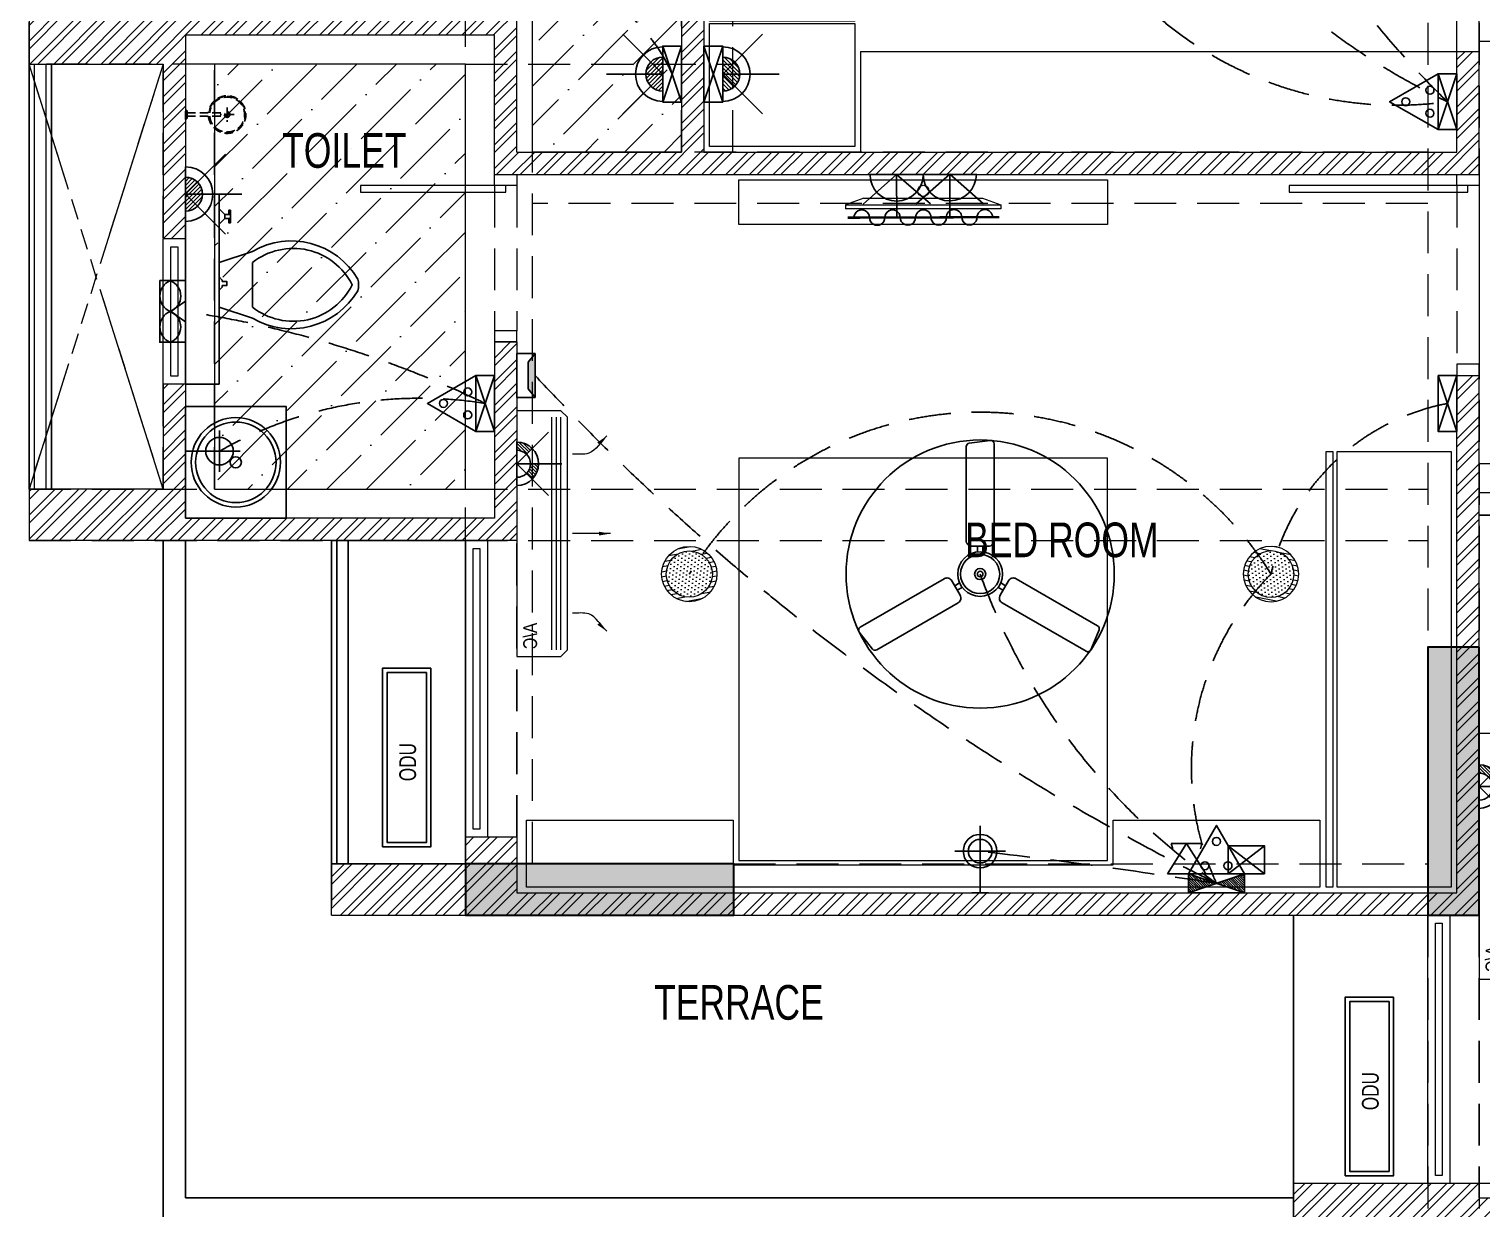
# Model space of a CAD drawing. Header units: inches. Extents: x 822859 to 1009930, y 496782 to 576896.
# Drawn here: x 825709 to 832210, y 533772 to 539051 of the extents above; entities that cross this region are included whole.
import ezdxf
from ezdxf.enums import TextEntityAlignment as Align

# ---------------------------------------------------------------- set-up
doc = ezdxf.new("R2010")
doc.units = ezdxf.units.IN
doc.header["$LTSCALE"] = 750
doc.header["$MEASUREMENT"] = 0
for name, pattern in [('DASHED', [0.75, 0.5, -0.25]), ('HIDDEN', [0.375, 0.25, -0.125]), ('HIDDEN2', [0.1875, 0.125, -0.0625])]:
    doc.linetypes.add(name, pattern=pattern)
for name, color, linetype, lineweight in [('1 x 15 W green led dl', 84, 'Continuous', 5), ('COLUMN', 5, 'Continuous', 13), ('DOOR-MSA', 8, 'Continuous', 13), ('DOTTED LINE-MSA', 8, 'HIDDEN2', 13), ('ELE-01-MSA', 8, 'Continuous', 18), ('ELE-04-MSA', 139, 'Continuous', 15), ('FURNITURE-MSA', 251, 'Continuous', 5), ('HVAC-HW UNIT', 1, 'Continuous', 13), ('S_B4_230x125', 3, 'HIDDEN', 20), ('S_B4_230x425', 15, 'HIDDEN', 20), ('S_B4_230x575', 10, 'HIDDEN', 20), ('S_B4_300x575', 30, 'HIDDEN', 20), ('S_B4_CUT OUT LINE', 9, 'Continuous', 20), ('S_B4_SUNK', 250, 'Continuous', 20), ('S_C_ABOVE HP TO TOP', 5, 'Continuous', 30), ('TEXT DETAIL-MSA', 8, 'Continuous', 13), ('TEXT ROOM NAME-MSA', 8, 'Continuous', 13), ('WALL HATCH-MSA', 251, 'Continuous', 9), ('WALL-MSA', 11, 'Continuous', 18), ('WINDOW-MSA', 8, 'Continuous', 13)]:
    doc.layers.add(name, color=color, linetype=linetype, lineweight=lineweight)
for name, color, linetype in [('AC 2 MODULE SWITCH', 6, 'DASHED'), ('CS SHEET', 7, 'Continuous'), ('E-18 wall light point', 3, 'Continuous'), ('E-18a wall light point', 6, 'Continuous'), ('E-20 night light point', 152, 'Continuous'), ('E-45 exhaust fan point', 5, 'Continuous'), ('E-47 switch board', 1, 'Continuous'), ('E-49 5A plug point', 150, 'Continuous'), ('E-49a SB with 5A plug point', 5, 'Continuous'), ('E-50 15A plug point', 1, 'Continuous'), ('E-51 15 A AC PLUG POINT', 6, 'Continuous'), ('E-55 telephone point', 6, 'Continuous'), ('E-56 television point', 4, 'Continuous'), ('ELE-02-MSA', 8, 'Continuous'), ("Emg-42 4' fan point", 30, 'Continuous'), ('P.FIXTURE', 8, 'Continuous'), ('PE-E-Electrical Control', 150, 'HIDDEN'), ('PROJ.', 7, 'Continuous'), ('R.C.C HATCH-MSA', 250, 'Continuous'), ('Switch Board', 72, 'Continuous')]:
    doc.layers.add(name, color=color, linetype=linetype)
doc.styles.add('125pt1.6', font='simplex.shx', dxfattribs={"width": 0.6, "height": 200})
doc.styles.add('Arial Narrow', font='swisscl.ttf', dxfattribs={"height": 150})
doc.styles.add('MtXpl_Swis721_LtCn_B', font='swisscl.ttf')
doc.styles.add('NARROW', font='ARIALN.TTF', dxfattribs={"height": 2.25})
doc.dimstyles.new('DIM_50', dxfattribs={"dimtxt": 200, "dimasz": 100, "dimexe": 25, "dimexo": 5, "dimgap": 25, "dimtad": 1, "dimdec": 0, "dimzin": 0, "dimdsep": 46, "dimtxsty": '125pt1.6', "dimblk": 'ARCHTICK', "dimcen": 0.09, "dimclrd": 8, "dimclre": 8, "dimclrt": 7, "dimaunit": 1, "dimadec": 4, "dimazin": 0, "dimtfac": 1, "dimtdec": 0, "dimtmove": 2, "dimatfit": 1, "dimfxl": 150, "dimfxlon": 1, "dimtolj": 1, "dimtzin": 0, "dimarcsym": 1})
pattern_1 = [(45, (-830625.795, -554021.86), (-53.0330086, 53.0330086), []), (45, (-830590.44, -554021.86), (-53.0330086, 53.0330086), [])]
pattern_2 = [(45, (-142690.51, 158401.09), (66.29126, 243.067956), [312.5, -62.5, 0, -62.5])]

# ---------------------------------------------------------------- blocks, each defined once
blk = doc.blocks.new('BLOCK-G & H TYPICAL COLOUMN')
at = {"layer": 'R.C.C HATCH-MSA'}
h = blk.add_hatch(color=256, dxfattribs=at)
h.dxf.hatch_style = 1
h.paths.add_polyline_path([(172697.62, -104207.75), (172688.57, -104207.75), (172688.57, -104255), (172697.62, -104255)])
h.paths.add_polyline_path([(172327.12, -104207.75), (172336.18, -104207.75), (172336.18, -104255), (172327.12, -104255)])
h.paths.add_polyline_path([(172819.88, -104207.75), (172819.88, -104216.81), (172867.12, -104216.81), (172867.12, -104207.75)])
h.paths.add_polyline_path([(172204.87, -104207.75), (172204.87, -104216.81), (172157.62, -104216.81), (172157.62, -104207.75)])
h.paths.add_polyline_path([(172561.18, -104240.06), (172552.12, -104240.06), (172552.12, -104287.31), (172561.18, -104287.31)])
h.paths.add_polyline_path([(172463.57, -104240.06), (172472.62, -104240.06), (172472.62, -104287.31), (172463.57, -104287.31)])
h.paths.add_polyline_path([(172177.87, -104422.2), (172177.87, -104431.25), (172130.62, -104431.25), (172130.62, -104422.2)])
h.paths.add_polyline_path([(172894.12, -104422.2), (172894.12, -104431.25), (172846.88, -104431.25), (172846.88, -104422.2)])
h.paths.add_polyline_path([(172336.12, -104486.75), (172336.12, -104495.81), (172288.87, -104495.81), (172288.87, -104486.75)])
h.paths.add_polyline_path([(172202.62, -104543.75), (172202.62, -104552.81), (172155.37, -104552.81), (172155.37, -104543.75)])
h.paths.add_polyline_path([(172822.13, -104543.75), (172822.13, -104552.81), (172869.37, -104552.81), (172869.37, -104543.75)])
h.paths.add_polyline_path([(172516.9, -104495.81), (172507.85, -104495.81), (172507.85, -104448.56), (172516.9, -104448.56)])
h.paths.add_polyline_path([(172697.62, -104104.25), (172688.57, -104104.25), (172688.57, -104057.01), (172697.62, -104057.01)])
h.paths.add_polyline_path([(172327.12, -104104.25), (172336.18, -104104.25), (172336.18, -104057.01), (172327.12, -104057.01)])
h.paths.add_polyline_path([(172819.88, -104104.25), (172819.88, -104095.2), (172867.12, -104095.2), (172867.12, -104104.25)])
h.paths.add_polyline_path([(172204.87, -104104.25), (172204.87, -104095.2), (172157.62, -104095.2), (172157.62, -104104.25)])
h.paths.add_polyline_path([(172561.18, -104071.94), (172552.12, -104071.94), (172552.12, -104024.7), (172561.18, -104024.7)])
h.paths.add_polyline_path([(172463.57, -104071.94), (172472.62, -104071.94), (172472.62, -104024.7), (172463.57, -104024.7)])
h.paths.add_polyline_path([(172177.87, -103889.81), (172177.87, -103880.75), (172130.62, -103880.75), (172130.62, -103889.81)])
h.paths.add_polyline_path([(172894.12, -103889.81), (172894.12, -103880.75), (172846.88, -103880.75), (172846.88, -103889.81)])
h.paths.add_polyline_path([(172336.12, -103825.25), (172336.12, -103816.2), (172288.87, -103816.2), (172288.87, -103825.25)])
h.paths.add_polyline_path([(172202.62, -103768.25), (172202.62, -103759.2), (172155.37, -103759.2), (172155.37, -103768.25)])
h.paths.add_polyline_path([(172822.13, -103768.25), (172822.13, -103759.2), (172869.37, -103759.2), (172869.37, -103768.25)])
h.paths.add_polyline_path([(172516.9, -103816.2), (172507.85, -103816.2), (172507.85, -103863.44), (172516.9, -103863.44)])
h.paths.add_polyline_path([(172548.37, -103699.31), (172548.37, -103690.25), (172595.62, -103690.25), (172595.62, -103699.31)])
h.paths.add_polyline_path([(172476.37, -103699.31), (172476.37, -103690.25), (172429.13, -103690.25), (172429.13, -103699.31)])
h.paths.add_polyline_path([(172726.82, -103612.31), (172726.82, -103603.25), (172774.06, -103603.25), (172774.06, -103612.31)])
h.paths.add_polyline_path([(172297.93, -103612.31), (172297.93, -103603.25), (172250.69, -103603.25), (172250.69, -103612.31)])
h.paths.add_polyline_path([(172920.37, -103523.81), (172920.37, -103514.75), (172857.56, -103514.75), (172857.56, -103523.81)])
h.paths.add_polyline_path([(172104.37, -103523.81), (172104.37, -103514.75), (172167.19, -103514.75), (172167.19, -103523.81)])
h.paths.add_polyline_path([(172476.37, -103492.94), (172467.32, -103492.94), (172467.32, -103445.7), (172476.37, -103445.7)])
h.paths.add_polyline_path([(172548.37, -103492.94), (172557.43, -103492.94), (172557.43, -103445.7), (172548.37, -103445.7)])
h.paths.add_polyline_path([(172663.43, -103454.75), (172759.5, -103454.75), (172759.5, -103349.7), (172663.43, -103349.7), (172663.43, -103358.75), (172750.44, -103358.75), (172750.44, -103445.7), (172663.43, -103445.7)])
h.paths.add_polyline_path([(172361.32, -103454.75), (172265.25, -103454.75), (172265.25, -103349.7), (172361.32, -103349.7), (172361.32, -103358.75), (172274.31, -103358.75), (172274.31, -103445.7), (172361.32, -103445.7)])
h.paths.add_polyline_path([(172428.37, -103358.75), (172419.32, -103358.75), (172419.32, -103311.51), (172428.37, -103311.51)])
h.paths.add_polyline_path([(172428.37, -103132.74), (172419.32, -103132.74), (172419.32, -103179.99), (172428.37, -103179.99)])
h.paths.add_polyline_path([(172151.62, -103286.75), (172151.62, -103277.7), (172104.37, -103277.7), (172104.37, -103286.75)])
h.paths.add_polyline_path([(172245.43, -103162.74), (172245.43, -103153.68), (172198.19, -103153.68), (172198.19, -103162.74)])
h.paths.add_polyline_path([(172428.37, -103021.25), (172419.32, -103021.25), (172419.32, -103068.5), (172428.37, -103068.5)])
h.paths.add_polyline_path([(172245.43, -102997.25), (172236.37, -102997.25), (172236.37, -103044.5), (172245.43, -103044.5)])
h.paths.add_polyline_path([(172104.37, -102997.25), (172104.37, -103006.31), (172151.62, -103006.31), (172151.62, -102997.25)])
h.paths.add_polyline_path([(172596.37, -103358.75), (172605.43, -103358.75), (172605.43, -103311.51), (172596.37, -103311.51)])
h.paths.add_polyline_path([(172596.37, -103132.74), (172605.43, -103132.74), (172605.43, -103179.99), (172596.37, -103179.99)])
h.paths.add_polyline_path([(172873.13, -103286.75), (172873.13, -103277.7), (172920.37, -103277.7), (172920.37, -103286.75)])
h.paths.add_polyline_path([(172779.32, -103162.74), (172779.32, -103153.68), (172826.56, -103153.68), (172826.56, -103162.74)])
h.paths.add_polyline_path([(172596.37, -103021.25), (172605.43, -103021.25), (172605.43, -103068.5), (172596.37, -103068.5)])
h.paths.add_polyline_path([(172779.32, -102997.25), (172788.37, -102997.25), (172788.37, -103044.5), (172779.32, -103044.5)])
h.paths.add_polyline_path([(172920.37, -102997.25), (172920.37, -103006.31), (172873.13, -103006.31), (172873.13, -102997.25)])
h.paths.add_polyline_path([(172548.37, -104612.7), (172548.37, -104621.75), (172595.62, -104621.75), (172595.62, -104612.7)])
h.paths.add_polyline_path([(172476.37, -104612.7), (172476.37, -104621.75), (172429.13, -104621.75), (172429.13, -104612.7)])
h.paths.add_polyline_path([(172297.93, -104699.7), (172297.93, -104708.75), (172250.69, -104708.75), (172250.69, -104699.7)])
h.paths.add_polyline_path([(172104.37, -104788.2), (172104.37, -104797.25), (172167.19, -104797.25), (172167.19, -104788.2)])
h.paths.add_polyline_path([(172726.82, -104699.7), (172726.82, -104708.75), (172774.06, -104708.75), (172774.06, -104699.7)])
h.paths.add_polyline_path([(172920.37, -104788.2), (172920.37, -104797.25), (172857.56, -104797.25), (172857.56, -104788.2)])
h.paths.add_polyline_path([(172476.37, -104819.06), (172467.32, -104819.06), (172467.32, -104866.31), (172476.37, -104866.31)])
h.paths.add_polyline_path([(172548.37, -104819.06), (172557.43, -104819.06), (172557.43, -104866.31), (172548.37, -104866.31)])
h.paths.add_polyline_path([(172663.43, -104857.25), (172759.5, -104857.25), (172759.5, -104962.31), (172663.43, -104962.31), (172663.43, -104953.25), (172750.44, -104953.25), (172750.44, -104866.31), (172663.43, -104866.31)])
h.paths.add_polyline_path([(172361.32, -104857.25), (172265.25, -104857.25), (172265.25, -104962.31), (172361.32, -104962.31), (172361.32, -104953.25), (172274.31, -104953.25), (172274.31, -104866.31), (172361.32, -104866.31)])
h.paths.add_polyline_path([(172428.37, -104953.25), (172419.32, -104953.25), (172419.32, -105000.5), (172428.37, -105000.5)])
h.paths.add_polyline_path([(172428.37, -105178.31), (172419.32, -105178.31), (172419.32, -105131.06), (172428.37, -105131.06)])
h.paths.add_polyline_path([(172151.62, -105025.25), (172151.62, -105034.31), (172104.37, -105034.31), (172104.37, -105025.25)])
h.paths.add_polyline_path([(172245.43, -105072.5), (172236.37, -105072.5), (172236.37, -105025.25), (172245.43, -105025.25)])
h.paths.add_polyline_path([(172428.37, -105290.75), (172419.32, -105290.75), (172419.32, -105243.51), (172428.37, -105243.51)])
h.paths.add_polyline_path([(172245.43, -105314.75), (172236.37, -105314.75), (172236.37, -105267.51), (172245.43, -105267.51)])
h.paths.add_polyline_path([(172104.37, -105277.35), (172113.43, -105277.35), (172113.43, -105314.75), (172104.37, -105314.75)])
h.paths.add_polyline_path([(172596.37, -104953.25), (172605.43, -104953.25), (172605.43, -105000.5), (172596.37, -105000.5)])
h.paths.add_polyline_path([(172596.37, -105178.31), (172605.43, -105178.31), (172605.43, -105131.06), (172596.37, -105131.06)])
h.paths.add_polyline_path([(172873.13, -105025.25), (172873.13, -105034.31), (172920.37, -105034.31), (172920.37, -105025.25)])
h.paths.add_polyline_path([(172788.37, -105025.25), (172779.32, -105025.25), (172779.32, -105072.5), (172788.37, -105072.5)])
h.paths.add_polyline_path([(172596.37, -105290.75), (172605.43, -105290.75), (172605.43, -105243.51), (172596.37, -105243.51)])
h.paths.add_polyline_path([(172779.32, -105314.75), (172788.37, -105314.75), (172788.37, -105267.51), (172779.32, -105267.51)])
h.paths.add_polyline_path([(172911.32, -105314.75), (172920.37, -105314.75), (172920.37, -105277.35), (172911.32, -105277.35)])
h.paths.add_polyline_path([(172688.63, -104486.75), (172688.63, -104495.81), (172735.87, -104495.81), (172735.87, -104486.75)])
h.paths.add_polyline_path([(172688.63, -103825.25), (172688.63, -103816.2), (172735.87, -103816.2), (172735.87, -103825.25)])
at = {"layer": 'COLUMN'}
for points in [[(172327.12, -104104.25), (172336.18, -104104.25), (172336.18, -104057.01), (172327.12, -104057.01)], [(172204.87, -104104.25), (172204.87, -104095.2), (172157.62, -104095.2), (172157.62, -104104.25)]]:
    blk.add_lwpolyline(points, close=True, dxfattribs=at)
blk = doc.blocks.new('A$Ca69f7aba')
at = {"layer": 'WINDOW-MSA', "ltscale": 5000}
for points in [[(-750, 0), (-700, 0), (-700, -100), (-750, -100)], [(0, 0), (-50, 0), (-50, -100), (0, -100)], [(-50, -50), (-50, -700), (-80, -700), (-80, -50)]]:
    blk.add_lwpolyline(points, close=True, dxfattribs=at)
at = {"layer": 'WINDOW-MSA', "linetype": 'HIDDEN'}
blk.add_lwpolyline([(-50, 0), (-700, 0)], dxfattribs=at)
at = {"layer": 'WINDOW-MSA', "linetype": 'HIDDEN', "elevation": 0}
blk.add_lwpolyline([(-50, -100), (-700, -100)], dxfattribs=at)
blk = doc.blocks.new('A$C16cd5f5f')
at = {"layer": 'WINDOW-MSA', "ltscale": 5000}
for points in [[(50, 50), (50, 850), (80, 850), (80, 50)], [(0, 0), (50, 0), (50, 100), (0, 100)], [(900, 0), (850, 0), (850, 100), (900, 100)]]:
    blk.add_lwpolyline(points, close=True, dxfattribs=at)
at = {"layer": 'WINDOW-MSA', "linetype": 'HIDDEN', "elevation": 0}
blk.add_lwpolyline([(50, 100), (850, 100)], dxfattribs=at)
at = {"layer": 'WINDOW-MSA', "linetype": 'HIDDEN'}
blk.add_lwpolyline([(50, 0), (850, 0)], dxfattribs=at)
blk = doc.blocks.new('A$Cbea8c011')
at = {"layer": 'ELE-02-MSA', "elevation": 0}
for points in [[(400, -108.3), (-400, -108.3), (-400, 108.3), (400, 108.3)], [(380, -88.3), (-380, -88.3), (-380, 88.3), (380, 88.3)]]:
    blk.add_lwpolyline(points, close=True, dxfattribs=at)
at = {"layer": 'TEXT DETAIL-MSA', "style": 'Arial Narrow'}
blk.add_text('ODU', height=75, dxfattribs=at).set_placement((-106.4, -41.5, 0))
blk = doc.blocks.new('t4tgg34')
for points in [[(375405.3, -62759.1), (375390.8, -62744.6), (375390.8, -62738.4), (375370.8, -62738.4), (375370.8, -62719.7), (375390.8, -62719.7), (375390.8, -62713.4), (375405.3, -62699), (375405.3, -62635.1), (375255.5, -62585.2, 0.412342), (374784.6, -62708.9, 0.132891), (374784.6, -62761, 0.412336), (375255.5, -62884.7), (375405.3, -62834.8)], [(375255.5, -62834.8, -0.475238), (374809.5, -62734.9, -0.475243), (375255.5, -62635.1)]]:
    blk.add_lwpolyline(points, format="xyb", close=True)
blk.add_lwpolyline([(375255.5, -62834.8), (375255.5, -62635.1, 0.475243), (374809.5, -62734.9, 0.475238), (375255.5, -62834.8, 0.489246)], format="xyb")
blk.add_lwpolyline([(375405.3, -62635.1), (375405.3, -62699), (375390.8, -62713.4), (375390.8, -62719.7), (375370.8, -62719.7), (375370.8, -62738.4), (375390.8, -62738.4), (375390.8, -62744.6), (375405.3, -62759.1), (375405.3, -62699), (375405.3, -62834.8)])
blk = doc.blocks.new('9')
at = {"linetype": 'Continuous'}
for p, q in [((709869.5, -390414.7), (709869.5, -390433.8)), ((709875.9, -390433.8), (709869.5, -390433.8)), ((709875.9, -390414.7), (709875.9, -390433.8))]:
    blk.add_line(p, q, dxfattribs=at)
for points in [[(709875.9, -390395.7), (709875.9, -390376.6), (709869.5, -390376.6), (709869.5, -390395.7)], [(709894.9, -390395.7), (709920.3, -390370.3), (709920.3, -390440.1), (709894.9, -390414.7)]]:
    blk.add_lwpolyline(points, dxfattribs=at)
blk.add_lwpolyline([(709894.9, -390414.7), (709869.5, -390414.7), (709869.5, -390395.7), (709894.9, -390395.7)], close=True, dxfattribs=at)
blk = doc.blocks.new('SHOWE')
at = {"linetype": 'HIDDEN', "ltscale": 0.2}
for p, q in [((3964261.3, -1171717.9), (3964261.3, -1171674.7)), ((3964261.3, -1171674.7), (3964263.3, -1171674.7)), ((3964261.3, -1171717.9), (3964263.3, -1171717.9)), ((3964264.2, -1171676.3), (3964264.2, -1171716.3)), ((3964268.7, -1171680.5), (3964268.7, -1171696.3)), ((3964268.7, -1171688.6), (3964437.5, -1171688.6)), ((3964268.7, -1171712), (3964268.7, -1171696.3)), ((3964268.7, -1171704), (3964437.5, -1171704)), ((3964479.2, -1171696.3), (3964415.6, -1171696.3)), ((3964447.4, -1171664.5), (3964447.4, -1171728.1))]:
    blk.add_line(p, q, dxfattribs=at)
for radius in [12.5, 10.6]:
    blk.add_circle((3964447.4, -1171696.3), radius, dxfattribs=at)
for centre, radius, start, end in [((3964447.4, -1171696.3), 84.1, 185.23834, 174.76166), ((3964447.4, -1171696.3), 81.4, 185.41049, 174.58951), ((3964447.4, -1171696.3), 78, 185.6496, 174.3504), ((3964262.4, -1171676.3), 1.76, 358.02823, 62.08212), ((3964262.4, -1171716.3), 1.76, 297.91788, 1.97177), ((3964259.8, -1171685.3), 10.1, 28.34358, 64.21035), ((3964259.8, -1171707.2), 10.1, 295.78965, 331.65642)]:
    blk.add_arc(centre, radius, start, end, dxfattribs=at)
blk = doc.blocks.new('G$CA9DB4A96')
at = {"layer": 'FURNITURE-MSA'}
for points in [[(550, 0), (550, 650), (0, 650), (0, 0)], [(560, 0), (590, 0), (590, 650), (560, 650)], [(590, 500), (610, 500), (610, 600), (590, 600)]]:
    blk.add_lwpolyline(points, close=True, dxfattribs=at)
blk = doc.blocks.new('G$C7997B730')
at = {"layer": 'FURNITURE-MSA'}
for p, q in [((36, 1325, 0), (0, 1325, 0)), ((0, 1325, 0), (0, 0, 0)), ((36, 1325, 0), (0, 1325, 0)), ((93, 1169, 0), (36, 1325, 0)), ((36, 0, 0), (36, 1325, 0)), ((93, 1169, 0), (36, 1325, 0)), ((93, 156, 0), (93, 1169, 0)), ((93, 156, 0), (36, 0, 0)), ((36, 0, 0), (0, 0, 0))]:
    blk.add_line(p, q, dxfattribs=at)
blk = doc.blocks.new('A$Caebde61c')
at = {"layer": 'FURNITURE-MSA'}
for q in [(5787.8, -24252.8), (3119.3, -24702.8)]:
    blk.add_line((3119.3, -24252.8), q, dxfattribs=at)
for points in [[(2575.4, -25027.8), (2575.4, -24827.8), (4225.4, -24827.8), (4225.4, -25027.8)], [(5232.8, -26042.8), (5232.8, -27992.8), (5202.8, -27992.8), (5202.8, -26042.8)], [(5762.8, -26042.8), (5762.8, -27992.8), (5252.8, -27992.8), (5252.8, -26042.8)], [(4225.4, -27872.8), (4225.4, -26072.8), (2575.4, -26072.8), (2575.4, -27872.8)], [(2550.4, -27892.8), (4250.4, -27892.8), (4250.4, -27692.8), (5174.6, -27692.8), (5174.6, -27992.8), (1626.2, -27992.8), (1626.2, -27692.8), (2550.4, -27692.8)]]:
    blk.add_lwpolyline(points, close=True, dxfattribs=at)
blk.add_circle((3400.4, -24876.9, 0), 25, dxfattribs=at)
at = {"layer": 'FURNITURE-MSA', "xscale": -1, "rotation": 270}
blk.add_blockref('G$CA9DB4A96', (2444.3, -24677.8), dxfattribs=at)
at = {"layer": 'FURNITURE-MSA', "xscale": -0.5248800000000011, "yscale": 0.5248800000000011, "zscale": 0.524880000000001, "rotation": 270}
blk.add_blockref('G$C7997B730', (3052.7, -24957.5, 0), dxfattribs=at)
blk = doc.blocks.new('DRHASHGSDG')
at = {"layer": 'WALL HATCH-MSA'}
h = blk.add_hatch(dxfattribs=at)
h.set_pattern_fill('ANSI32', color=256, scale=200)
h.set_pattern_definition(pattern_1)
h.paths.add_polyline_path([(-4916.3, -14897.1), (-4916.3, -15127.1), (-4316.3, -15127.1), (-4316.3, -15909.3), (-4216.3, -15909.3), (-4216.3, -14997.1), (-2833.8, -14997.1), (-2833.8, -15620.7), (1571.5, -15620.7), (1571.5, -15070.7), (1471.5, -15070.7), (1471.5, -15520.7), (-1897, -15520.7), (-1897, -14897.1), (-1997, -14897.1), (-1997, -15520.7), (-2733.8, -15520.7), (-2733.8, -14897.1)])
h = blk.add_hatch(dxfattribs=at)
h.set_pattern_fill('ANSI32', color=256, scale=200)
h.set_pattern_definition(pattern_1)
h.paths.add_polyline_path([(741.5, -20365.2), (741.5, -20135.2), (1571.5, -20135.2), (1571.5, -20200.2), (4937.2, -20200.2), (4937.2, -17145), (2471.5, -17145), (2471.5, -17045), (4596.9, -17045), (4596.9, -15644.1), (4696.9, -15644.1), (4696.9, -17045), (5037.2, -17045), (5037.2, -23455.3), (4696.9, -23455.3), (4696.9, -24856.2), (4596.9, -24856.2), (4596.9, -23455.3), (2471.5, -23455.3), (2471.5, -23355.3), (4937.2, -23355.3), (4937.2, -20300.2), (1571.5, -20300.2), (1571.5, -20365.2)])
h = blk.add_hatch(dxfattribs=at)
h.set_pattern_fill('ANSI32', color=256, scale=200)
h.set_pattern_definition(pattern_1)
h.paths.add_polyline_path([(-4916.3, -17029.3), (-4916.3, -17259.3), (-2733.8, -17259.3), (-2733.8, -16370.7), (-2833.8, -16370.7), (-2833.8, -17159.3), (-4216.3, -17159.3), (-4216.3, -16559.3), (-4316.3, -16559.3), (-4316.3, -17029.3), (-4916.3, -17029.3)])
h = blk.add_hatch(dxfattribs=at)
h.set_pattern_fill('ANSI32', color=256, scale=200)
h.set_pattern_definition(pattern_1)
h.paths.add_polyline_path([(-3563.8, -18935.7), (-3563.8, -18705.7), (-2963.8, -18705.7), (-2963.8, -18585.7), (-2733.8, -18585.7), (-2733.8, -18835.7), (1471.5, -18835.7), (1471.5, -16520.7), (1571.5, -16520.7), (1571.5, -18935.7)])
at = {"layer": 'DOOR-MSA', "linetype": 'HIDDEN'}
for p, q in [((1471.5, -15070.7), (1471.5, -14108.8)), ((1571.5, -15070.7), (1571.5, -14108.8))]:
    blk.add_line(p, q, dxfattribs=at)
at = {"layer": 'DOTTED LINE-MSA'}
blk.add_line((741.5, -18935.7), (741.5, -20135.2), dxfattribs=at)
for points in [[(-4316.3, -17029.3), (-4916.3, -15127.1)], [(-4316.3, -15127.1), (-4916.3, -17029.3)]]:
    blk.add_lwpolyline(points, dxfattribs=at)
at = {"layer": 'ELE-01-MSA'}
for p, q in [((-4891.3, -17029.3), (-4891.3, -15127.1)), ((-4841.3, -15127.1), (-4841.3, -17029.3))]:
    blk.add_line(p, q, dxfattribs=at)
at = {"layer": 'ELE-02-MSA'}
for p, q in [((-4916.3, -17029.3), (-4916.3, -15127.1)), ((-4816.3, -15127.1), (-4816.3, -17029.3)), ((-4316.3, -23241), (-4316.3, -17259.3)), ((-4216.3, -20200.2), (-4216.3, -17259.3)), ((-3538.8, -17259.3), (-3538.8, -18705.7)), ((-3488.8, -17259.3), (-3488.8, -18705.7)), ((741.5, -20200.2), (-4216.3, -20200.2))]:
    blk.add_line(p, q, dxfattribs=at)
at = {"layer": 'ELE-02-MSA', "linetype": 'HIDDEN'}
for p, q in [((-2733.8, -18585.7), (-2733.8, -17259.3)), ((1571.5, -18935.7), (1571.5, -20135.2))]:
    blk.add_line(p, q, dxfattribs=at)
at = {"layer": 'ELE-04-MSA'}
blk.add_line((-3563.8, -17259.3), (-3563.8, -18705.7), dxfattribs=at)
at = {"layer": 'P.FIXTURE'}
for points in [[(-4066.3, -16559.3), (-4066.3, -15709.3), (-4216.3, -15709.3), (-4216.3, -16559.3)], [(-4216.3, -17159.3), (-3766.3, -17159.3), (-3766.3, -16659.3), (-4216.3, -16659.3)]]:
    blk.add_lwpolyline(points, close=True, dxfattribs=at)
for radius in [200, 180, 25]:
    blk.add_circle((-3991.3, -16909.3), radius, dxfattribs=at)
at = {"layer": 'WALL-MSA'}
for p, q in [((-4916.3, -14897.1), (-4916.3, -15127.1)), ((-2733.8, -15520.7), (-2733.8, -14897.1)), ((-1997, -14897.1), (-1997, -15520.7)), ((-1897, -14897.1), (-1897, -15520.7)), ((-4216.3, -14997.1), (-4216.3, -15909.3)), ((-4216.3, -14997.1), (-2833.8, -14997.1)), ((-2833.8, -15620.7, 0), (-2833.8, -14997.1)), ((1471.5, -15070.7), (1571.5, -15070.7)), ((1471.5, -15520.7), (1471.5, -15070.7)), ((1571.5, -15620.7), (1571.5, -15070.7)), ((-4916.3, -15127.1), (-4316.3, -15127.1)), ((-4316.3, -15127.1), (-4316.3, -15909.3)), ((-2733.8, -15520.7), (-1997, -15520.7)), ((-1897, -15520.7), (1471.5, -15520.7)), ((-2833.8, -15620.7), (1571.5, -15620.7)), ((-4216.3, -15909.3), (-4316.3, -15909.3)), ((-2733.8, -16370.7), (-2833.8, -16370.7)), ((-2833.8, -16370.7), (-2833.8, -17159.3, 0)), ((-2733.8, -16370.7), (-2733.8, -17259.3)), ((-4316.3, -16559.3), (-4316.3, -17029.3)), ((-4216.3, -16559.3), (-4316.3, -16559.3)), ((-4216.3, -16559.3), (-4216.3, -17159.3)), ((1471.5, -16520.7), (1571.5, -16520.7)), ((1471.5, -18835.7), (1471.5, -16520.7)), ((1571.5, -18935.7), (1571.5, -16520.7)), ((-4916.3, -17029.3), (-4916.3, -17259.3)), ((-4316.3, -17029.3), (-4916.3, -17029.3)), ((-2833.8, -17159.3), (-4216.3, -17159.3)), ((-2733.8, -17259.3), (-4916.3, -17259.3)), ((-2963.8, -18705.7), (-2963.8, -18585.7)), ((-2963.8, -18585.7), (-2733.8, -18585.7)), ((-2733.8, -18585.7), (-2733.8, -18835.7)), ((-3563.8, -18705.7), (-2963.8, -18705.7)), ((-3563.8, -18935.7), (-3563.8, -18705.7)), ((-2733.8, -18835.7), (1471.5, -18835.7)), ((-3563.8, -18935.7), (1571.5, -18935.7)), ((741.5, -20365.2), (741.5, -20135.2)), ((741.5, -20135.2), (1571.5, -20135.2)), ((1571.5, -20200.2), (1571.5, -20135.2)), ((1571.5, -20200.2), (4937.2, -20200.2))]:
    blk.add_line(p, q, dxfattribs=at)
at = {"layer": 'WINDOW-MSA'}
for p, q in [((-4316.3, -16559.3), (-4316.3, -15909.3)), ((-4216.3, -16559.3), (-4216.3, -15909.3)), ((-2963.8, -18585.7), (-2963.8, -17259.3)), ((-2863.8, -18585.7), (-2863.8, -17259.3)), ((1341.5, -20135.2), (1341.5, -18935.7)), ((1441.5, -20135.2), (1441.5, -18935.7))]:
    blk.add_line(p, q, dxfattribs=at)
for points in [[(-4251.3, -15944.3), (-4251.3, -16524.3), (-4281.3, -16524.3), (-4281.3, -15944.3)], [(-2898.8, -17294.3), (-2898.8, -18550.7), (-2928.8, -18550.7), (-2928.8, -17294.3)], [(1406.5, -18970.7), (1406.5, -20100.2), (1376.5, -20100.2), (1376.5, -18970.7)]]:
    blk.add_lwpolyline(points, close=True, dxfattribs=at)
at = {"rotation": 90.00000000000001}
for p in [(-3226.4, -18229.8, 0), (1080.5, -19702, 0)]:
    blk.add_blockref('A$Cbea8c011', p, dxfattribs=at)
at = {"layer": 'COLUMN', "xscale": 25.4, "yscale": 25.4, "zscale": 25.4}
blk.add_blockref('BLOCK-G & H TYPICAL COLOUMN', (-4375767.4, 2625312.3), dxfattribs=at)
at = {"layer": 'DOOR-MSA', "xscale": -1}
for name, p, rotation in [('A$Ca69f7aba', (-2733.8, -15620.7), 270), ('A$C16cd5f5f', (1571.5, -15620.7, 0), 89.99999999999997), ('A$C16cd5f5f', (1571.5, -17045, 0), 180)]:
    blk.add_blockref(name, p, dxfattribs=dict(at, rotation=rotation))
at = {"layer": 'FURNITURE-MSA'}
blk.add_blockref('A$Caebde61c', (-4316.3, 9182.1), dxfattribs=at)
at = {"layer": 'P.FIXTURE', "lineweight": 30}
blk.add_blockref('SHOWE', (-3968477.6, 1156343.1), dxfattribs=at)
at = {"layer": 'P.FIXTURE', "rotation": 180}
blk.add_blockref('9', (705854.1, -406214.5), dxfattribs=at)
at = {"layer": 'P.FIXTURE', "xscale": -1}
blk.add_blockref('t4tgg34', (371339, 46619.8), dxfattribs=at)
at = {"layer": 'TEXT ROOM NAME-MSA', "lineweight": 0, "style": 'MtXpl_Swis721_LtCn_B'}
for s, p in [('TOILET', (-3784.3, -15591.4)), ('BED ROOM', (-728, -17333.8, 0)), ('TERRACE', (-2119.9, -19403.4, 0))]:
    blk.add_text(s, height=155, dxfattribs=at).set_placement(p)
blk = doc.blocks.new('C-230x1200')
at = {"layer": 'S_C_ABOVE HP TO TOP'}
h = blk.add_hatch(color=250, dxfattribs=at)
h.dxf.hatch_style = 1
h.paths.add_polyline_path([(-230, 1200), (-230, 0), (0, 0), (0, 1200)])
at = {"layer": 'S_C_ABOVE HP TO TOP', "color": 8}
blk.add_lwpolyline([(0, 1200), (-230, 1200), (-230, 0), (0, 0)], close=True, dxfattribs=at)
blk = doc.blocks.new('zw$A6E')
at = {"layer": 'S_B4_SUNK'}
h = blk.add_hatch(dxfattribs=at)
h.set_pattern_fill('ANSI36', color=252, scale=1000)
h.set_pattern_definition(pattern_2)
h.paths.add_polyline_path([(-14090.8, -15520.7), (-14757.6, -15520.7), (-14757.6, -13488.8), (-14090.8, -13488.8)])
h = blk.add_hatch(dxfattribs=at)
h.set_pattern_fill('ANSI36', color=252, scale=1000)
h.set_pattern_definition(pattern_2)
h.paths.add_polyline_path([(-16180.1, -17029.3), (-15057.6, -17029.3), (-15057.6, -15127.1), (-16180.1, -15127.1)])
at = {"layer": 'PROJ.', "color": 150}
blk.add_line((-11352.3, -18935.7, 0), (-11352.3, -20135.2, 0), dxfattribs=at)
blk.add_lwpolyline([(-15057.6, -18705.7), (-15657.6, -18705.7), (-15657.6, -17259.3), (-15057.6, -17259.3)], close=True, dxfattribs=at)
at = {"layer": 'S_B4_230x125', "color": 118}
for p, q in [((-15057.6, -15127.1), (-13860.8, -15127.1)), ((-15057.6, -17029.3), (-10752.3, -17029.3)), ((-15057.6, -17259.3), (-10752.3, -17259.3))]:
    blk.add_line(p, q, dxfattribs=at)
at = {"layer": 'S_B4_230x425', "color": 8}
blk.add_line((-10522.3, -15024.1), (-6161.9, -15024.1), dxfattribs=at)
at = {"layer": 'S_B4_230x575', "color": 8}
for p, q in [((-10752.3, -11849.1), (-10752.3, -17735.7)), ((-10522.3, -11849.1), (-10522.3, -17735.7)), ((-14090.8, -15520.7), (-14090.8, -13488.8)), ((-13860.8, -15520.7), (-13860.8, -13488.8)), ((-17010.1, -15127.1), (-17010.1, -14897.1)), ((-15057.6, -15127.1), (-17010.1, -15127.1)), ((-16410.1, -17029.3), (-16410.1, -15127.1)), ((-16180.1, -17029.3), (-16180.1, -15127.1)), ((-10752.3, -15520.7), (-14757.6, -15520.7)), ((-10752.3, -15750.7), (-14757.6, -15750.7)), ((-10522.3, -16915), (-5931.9, -16915)), ((-17010.1, -17029.3), (-15057.6, -17029.3)), ((-17010.1, -17029.3), (-17010.1, -17259.3)), ((-10522.3, -17145), (-7286.6, -17145)), ((-17010.1, -17259.3), (-15057.6, -17259.3)), ((-15657.6, -18705.7), (-15057.6, -18705.7)), ((-15657.6, -18705.7), (-15657.6, -18935.7)), ((-13857.6, -18705.7), (-10752.3, -18705.7)), ((-15657.6, -18935.7), (-15057.6, -18935.7)), ((-13857.6, -18935.7), (-10752.3, -18935.7)), ((-10752.3, -18935.7), (-10752.3, -21564.6)), ((-10522.3, -18935.7), (-10522.3, -21564.6)), ((-11352.3, -20135.2), (-10752.3, -20135.2)), ((-11352.3, -20135.2), (-11352.3, -20365.1)), ((-10522.3, -20135.2), (-7286.6, -20135.2))]:
    blk.add_line(p, q, dxfattribs=at)
at = {"layer": 'S_B4_300x575', "color": 8}
for p, q in [((-15057.6, -18705.7), (-15057.6, -13488.8)), ((-14757.6, -18705.7), (-14757.6, -13488.8))]:
    blk.add_line(p, q, dxfattribs=at)
at = {"layer": 'S_B4_CUT OUT LINE', "color": 252, "linetype": 'HIDDEN', "ltscale": 5}
for p, q in [((-17010.1, -15127.1), (-17010.1, -17029.3)), ((-16410.1, -17029.3), (-17010.1, -15127.1)), ((-16410.1, -15127.1), (-17010.1, -17029.3))]:
    blk.add_line(p, q, dxfattribs=at)
at = {"layer": 'S_B4_SUNK', "color": 252}
for points in [[(-14090.8, -15520.7), (-14757.6, -15520.7), (-14757.6, -13488.8), (-14090.8, -13488.8)], [(-16180.1, -17029.3), (-15057.6, -17029.3), (-15057.6, -15127.1), (-16180.1, -15127.1)]]:
    blk.add_lwpolyline(points, close=True, dxfattribs=at)
at = {"layer": 'S_C_ABOVE HP TO TOP'}
blk.add_blockref('C-230x1200', (-10522.3, -18935.7), dxfattribs=at)
at = {"layer": 'S_C_ABOVE HP TO TOP', "rotation": 270}
blk.add_blockref('C-230x1200', (-15057.6, -18935.7), dxfattribs=at)
blk = doc.blocks.new('PP-01')
h = blk.add_hatch()
h.set_pattern_fill('ANSI31', color=256, scale=1.635026, style=0)
h.set_pattern_definition([(45, (-4840.0876, -743.28332), (-0.14451727, 0.14451727), [])])
edge = h.paths.add_edge_path()
edge.add_ellipse((0, 0), major_axis=(0.861, 0.861), ratio=1, start_angle=90, end_angle=135)
edge.add_line((-1.22, 0), (0, 0))
edge.add_line((0, 0), (-0.86, 0.86))
edge = h.paths.add_edge_path()
edge.add_line((0, 0), (0, 1.22))
edge.add_ellipse((0, 0), major_axis=(0.861, 0.861), ratio=1, start_angle=45, end_angle=90)
edge.add_line((-0.86, 0.86), (0, 0))
edge = h.paths.add_edge_path()
edge.add_line((0, 0), (0.86, 0.86))
edge.add_ellipse((0, 0), major_axis=(0.861, 0.861), ratio=1, start_angle=0, end_angle=45)
edge.add_line((0, 1.22), (0, 0))
edge = h.paths.add_edge_path()
edge.add_ellipse((0, 0), major_axis=(0.861, 0.861), ratio=1, start_angle=-45, end_angle=0)
edge.add_line((0.86, 0.86), (0, 0))
edge.add_line((0, 0), (1.22, 0))
for p, q in [((0, 0), (0, 4.04)), ((0, 0), (-2.86, 2.86)), ((0, 0), (2.86, 2.86)), ((-1.96, 0), (1.96, 0))]:
    blk.add_line(p, q)
for radius in [1.96, 1.22]:
    blk.add_arc((0, 0), radius, 0, 180)
blk = doc.blocks.new('A$C4D7A2C8D')
blk.add_lwpolyline([(4, -1.68), (-6, -1.68), (-6, 1.68), (4, 1.68)], close=True)
for points in [[(4, 1.68), (-6, -1.68)], [(4, -1.68), (-6, 1.68)]]:
    blk.add_lwpolyline(points)
blk = doc.blocks.new('P ONB-01')
at = {"ltscale": 0.4}
blk.add_lwpolyline([(1.809, 0), (0, 3.133), (-1.809, 0)], close=True, dxfattribs=at)
for centre in [(0, 2.089), (-0.746, 0.522), (0.746, 0.522)]:
    blk.add_circle(centre, 0.259, dxfattribs=at)
blk = doc.blocks.new('_ArchTick')
at = {"color": 0, "linetype": 'ByBlock', "const_width": 0.15}
blk.add_lwpolyline([(-0.5, -0.5), (0.5, 0.5)], dxfattribs=at)
blk = doc.blocks.new('P-01')
for p, q in [((-0.5, 0), (-2.91, 2.12)), ((-0.5, 0), (-0.5, 3.09)), ((-0.5, 0), (1.91, 2.12)), ((1.41, 0), (-2.41, 0))]:
    blk.add_line(p, q)
blk.add_arc((-0.5, 0), 1.91, 0.0293, 179.9707)
blk = doc.blocks.new('A$C39A77DF2')
at = {"layer": 'E-49 5A plug point', "xscale": -62.36633987703786, "yscale": 62.36633987703786, "zscale": 79.20525164419156, "rotation": 270}
blk.add_blockref('P-01', (0, 31.2), dxfattribs=at)
blk = doc.blocks.new('TV-02')
at = {"const_width": 0.171}
blk.add_lwpolyline([(4.52, 0), (-6.36, 0)], dxfattribs=at)
at = {"ltscale": 100}
for centre, major_axis, start_param, end_param in [((-5.34, 0), (0.39, 0.39), 5.497787, 8.63938), ((-3.13, 0), (0.39, 0.39), 5.497787, 8.63938), ((-0.92, 0), (0.39, 0.39), 5.497787, 8.63938), ((0.18, 0), (0.39, 0.39), 2.356194, 5.497787), ((1.28, 0), (-0.39, 0.39), 3.926991, 7.068583), ((2.39, 0), (0.39, 0.39), 2.356194, 5.497787), ((3.49, 0), (-0.39, 0.39), 3.926991, 7.068583), ((-4.23, 0), (0.39, 0.39), 2.356194, 5.497787), ((-2.03, 0), (-0.39, 0.39), 0.785398, 3.926991)]:
    blk.add_ellipse(centre, major_axis=major_axis, ratio=1, start_param=start_param, end_param=end_param, dxfattribs=at)
blk = doc.blocks.new('NL-01')
at = {"linetype": 'HIDDEN2'}
blk.add_hatch(color=256, dxfattribs=at).paths.add_polyline_path([(1.81, 1.55), (3, 2.49), (-3, 2.49), (-1.81, 1.55)])
for p, q in [((-3, 2.49), (-3, 1.55)), ((-3, 2.49), (-1.81, 1.55)), ((-3, 2.49), (3, 2.49)), ((-3, 0), (-3, 2.49)), ((3, 2.49), (1.81, 1.55)), ((3, 2.49), (3, 0)), ((3, 0), (-3, 0)), ((-1.81, 1.55), (1.81, 1.55))]:
    blk.add_line(p, q)
blk = doc.blocks.new('WL-01')
for points in [[(-3.57, 2.18), (-3.57, -2.18)], [(-5.74, 0), (0, 0)], [(0, -0.72), (0, 0.72)]]:
    blk.add_lwpolyline(points)
for radius in [1.44, 1.01]:
    blk.add_circle((-3.57, 0), radius)
blk = doc.blocks.new('TP-01')
for p, q in [((0.01, 3.04), (-1.94, 0)), ((-1.53, 3.04), (1.56, 3.04)), ((-1.39, 2.51), (-1.53, 3.04)), ((1.94, 0), (0.01, 3.04)), ((1.56, 3.04), (1.38, 2.52)), ((-1.94, 0), (1.94, 0))]:
    blk.add_line(p, q)
blk = doc.blocks.new('AC SWITCH')
at = {"layer": 'AC 2 MODULE SWITCH', "color": 5, "linetype": 'ByBlock'}
for p, q in [((0, 2.95), (4.5, -2.95)), ((0, -2.95), (4.5, 2.95))]:
    blk.add_line(p, q, dxfattribs=at)
blk.add_lwpolyline([(0, 2.95), (4.5, 2.95), (4.5, -2.95), (0, -2.95)], close=True, dxfattribs=at)
blk = doc.blocks.new('6tyyyy4')
at = {"layer": 'Switch Board'}
h = blk.add_hatch(dxfattribs=at)
h.set_pattern_fill('ANSI31', color=1, scale=2.670621)
h.set_pattern_definition([(45, (-0.07464, -0.58604), (-0.236052, 0.236052), [])])
h.paths.add_polyline_path([(-0.32, -0.54), (5.33, -2.47), (5.33, 1.39)])
h.paths.add_polyline_path([(-5.97, 1.39), (-5.97, -2.47), (-0.32, -0.54)])
at = {"layer": 'Switch Board', "color": 1}
for p, q in [((-5.97, -2.47), (-5.97, 1.39)), ((-5.97, 1.39), (5.33, 1.39)), ((-5.97, 1.39), (5.33, -2.47)), ((5.33, 1.39), (5.33, -2.47)), ((5.33, -2.47), (-5.97, -2.47))]:
    blk.add_line(p, q, dxfattribs=at)
blk.add_lwpolyline([(-5.97, -2.47), (5.33, 1.39)], dxfattribs=at)
blk = doc.blocks.new('F12')
at = {"color": 7}
for p, q in [((-0.115, 0.993), (-0.115, 1.25)), ((0.115, 0.993), (0.115, 1.25)), ((-0.918, -0.397), (-1.14, -0.525)), ((-0.803, -0.596), (-1.025, -0.725)), ((0.803, -0.596), (1.025, -0.725)), ((0.918, -0.397), (1.14, -0.525))]:
    blk.add_line(p, q, dxfattribs=at)
for points in [[(-0.375, 1.25), (0.375, 1.25, 0.414214), (0.625, 1.5), (0.625, 5.831, 0.453094), (0.455, 5.98), (-0.495, 5.855, 0.376373), (-0.625, 5.706), (-0.625, 1.5, 0.414214)], [(-0.895, -0.95), (-1.27, -0.3, 0.414214), (-1.612, -0.209), (-5.362, -2.374, 0.453094), (-5.406, -2.596), (-4.823, -3.356, 0.376373), (-4.629, -3.394), (-0.987, -1.291, 0.414214)], [(1.27, -0.3), (0.895, -0.95, 0.414214), (0.987, -1.291), (4.737, -3.457, 0.453094), (4.951, -3.384), (5.318, -2.499, 0.376373), (5.254, -2.312), (1.612, -0.209, 0.414214)]]:
    blk.add_lwpolyline(points, format="xyb", close=True, dxfattribs=at)
for radius in [6, 1, 0.25]:
    blk.add_circle((0, 0), radius)
for radius in [0.875, 0.125]:
    blk.add_circle((0, 0), radius, dxfattribs=at)
blk = doc.blocks.new('DLL')
at = {"linetype": 'HIDDEN'}
h = blk.add_hatch(dxfattribs=at)
h.set_pattern_fill('ANSI31', color=256, scale=0.255)
h.set_pattern_definition([(45, (0, 0), (-0.57249, 0.57249), [])])
h.paths.add_polyline_path([(4.64, 0, -1), (-4.64, 0, -1)])
h.paths.add_polyline_path([(-3.87, 0, 1), (3.87, 0, 1)], flags=16)
h = blk.add_hatch(dxfattribs=at)
h.set_pattern_fill('DOTS', color=8, scale=0.4)
h.set_pattern_definition([(0, (0, 0), (0.3175, 0.635), [0, -0.635])])
h.paths.add_polyline_path([(-3.87, 0, 1), (3.87, 0, 1)])
for radius in [4.64, 3.87]:
    blk.add_circle((0, 0), radius)
blk = doc.blocks.new('WL-03')
for points in [[(0, 0), (0, 5.64)], [(2.14, 3.5), (-2.14, 3.5)], [(0.71, 0), (-0.71, 0)]]:
    blk.add_lwpolyline(points)
blk.add_circle((0, 3.5), 1.42)
blk = doc.blocks.new('EF-01')
for p in [(-0.84, 0), (0.84, 0)]:
    blk.add_line(p, (0, 1.24))
blk.add_lwpolyline([(-2.52, 2.1), (2.52, 2.1), (2.52, 0), (-2.52, 0)], close=True)
for centre, start, end in [((-1.26, 0.74), 21.796, 158.204), ((-1.26, 1.75), 201.796, 338.204), ((1.26, 0.74), 21.796, 158.204), ((1.26, 1.75), 201.796, 338.204)]:
    blk.add_arc(centre, 1.36, start, end)
blk = doc.blocks.new('A$C48C83B35')
at = {"layer": 'E-51 15 A AC PLUG POINT'}
h = blk.add_hatch(dxfattribs=at)
h.set_pattern_fill('ANSI31', color=256, scale=3.615362, style=0)
h.set_pattern_definition([(135, (0, -12.33788), (-0.28322, -0.28322), [])])
edge = h.paths.add_edge_path()
edge.add_ellipse((0, -12.34), major_axis=(1.69, -1.69), ratio=1, start_angle=270, end_angle=315)
edge.add_line((0, -14.73), (0, -16.18))
edge.add_ellipse((0, -12.34), major_axis=(2.72, -2.72), ratio=1, start_angle=270, end_angle=315, ccw=False)
edge.add_line((-2.72, -15.06), (-1.69, -14.03))
edge = h.paths.add_edge_path()
edge.add_ellipse((0, -12.34), major_axis=(1.69, -1.69), ratio=1, start_angle=180, end_angle=225)
edge.add_line((-2.39, -12.34), (-3.85, -12.34))
edge.add_ellipse((0, -12.34), major_axis=(2.72, -2.72), ratio=1, start_angle=180, end_angle=225, ccw=False)
edge.add_line((-2.72, -9.62), (-1.69, -10.65))
for p, q in [((0, -12.34), (-5.6, -6.74)), ((0, -16.3), (0, -8.61)), ((0, -12.34), (-7.92, -12.34)), ((0, -12.34), (-5.6, -17.94))]:
    blk.add_line(p, q, dxfattribs=at)
at = {"layer": 'E-51 15 A AC PLUG POINT', "color": 180, "linetype": 'ByBlock', "lineweight": 5}
for points in [[(-8.93, 20.57), (-7.76, 21.73)], [(-8.93, 20.57), (-8.93, -20.57)], [(-7.76, -21.73), (0, -21.73), (0, 21.73), (-7.76, 21.73)], [(-7.71, -20.57), (-7.71, 20.57)], [(-6.93, -20.57), (-6.93, 20.57)], [(-6.15, -20.57), (-6.15, 20.57)], [(-8.93, -20.57), (-7.76, -21.73)]]:
    blk.add_lwpolyline(points, dxfattribs=at)
at = {"layer": 'E-51 15 A AC PLUG POINT', "extrusion": (0, 0, -1)}
for major_axis in [(-2.72, 2.72), (-1.69, 1.69)]:
    blk.add_ellipse((0, -12.34), major_axis=major_axis, ratio=1, start_param=3.926991, end_param=7.068583, dxfattribs=at)
at = {"layer": 'E-51 15 A AC PLUG POINT', "color": 1, "style": 'NARROW', "text_generation_flag": 4}
blk.add_text(' A/C', height=2.445, rotation=90, dxfattribs=at).set_placement((-3.57, 17.69), align=Align.CENTER)
at = {"layer": 'E-51 15 A AC PLUG POINT', "color": 180, "linetype": 'ByBlock', "lineweight": 5, "path_type": 1}
for points, override in [([(-15.9, 17.26), (-12.7, 14.21), (-9.83, 14.04)], {"dimasz": 2, "dimclrd": 153}), ([(-16.54, 0), (-9.83, 0)], {"dimscale": 1, "dimasz": 2, "dimclrd": 153}), ([(-15.9, -17.26), (-12.7, -14.21), (-9.83, -14.04)], {"dimasz": 2, "dimclrd": 153})]:
    blk.add_leader(points, dimstyle='DIM_50', override=override, dxfattribs=at)
blk = doc.blocks.new('A$C596C225D')
at = {"color": 0, "linetype": 'Continuous', "xscale": 25.30797101452029, "yscale": 25.30797101452029, "zscale": 25.30797101452029}
blk.add_blockref('A$C48C83B35', (0, 0), dxfattribs=at)

msp = doc.modelspace()

# ---------------------------------------------------------------- linework, layer by layer
at = {"layer": 'PE-E-Electrical Control'}
for centre, radius, start, end in [((833407.3, 541559.4, 0), 3139.2, 197.48464, 244.49035), ((831828.2, 540347, 0), 1636.7, 210.16069, 277.97609), ((834911.4, 541671.4, 0), 4102.6, 211.55032, 225.88066), ((827894.5, 538546.3), 755.9, 23.67053, 119.70192), ((825731.2, 533188.1), 4649.2, 64.26441, 81.61145), ((835709.7, 544699.1), 10566.9, 222.93602, 243.66526), ((827459.4, 535580.8), 1818.7, 80.8054, 119.57765), ((832244.6, 536390.8, 0), 1003.4, 100.87448, 167.23033), ((829964.7, 535806, 0), 1531, 31.79004, 148.20996), ((832680.9, 537592.3, 0), 2887.5, 199.83406, 234.93475), ((832148.4, 535743.6, 0), 1238.4, 135.4375, 204.55999), ((826550.2, 506271.8), 29300.3, 81.22112, 83.30783)]:
    msp.add_arc(centre, radius, start, end, dxfattribs=at)

# ---------------------------------------------------------------- block references
at = {"layer": '1 x 15 W green led dl', "yscale": 26.68998742498367, "zscale": 26.68998742498367}
for p, xscale, rotation in [((828663.4, 536612.6, 0), 26.68998742498367, 146.0717979883769), ((831266, 536612.6, 0), -26.68998742498367, 213.9282020116231)]:
    msp.add_blockref('DLL', p, dxfattribs=dict(at, xscale=xscale, rotation=rotation))
at = {"layer": 'AC 2 MODULE SWITCH', "linetype": 'ByBlock', "xscale": -27.68057364411916, "yscale": 27.68057364411916, "zscale": 27.68057364411916, "rotation": 270.0000000000358}
msp.add_blockref('AC SWITCH', (831155.6, 535271.6), dxfattribs=at)
at = {"layer": 'CS SHEET', "color": 2}
for name, p in [('DRHASHGSDG', (830625.8, 554021.9)), ('zw$A6E', (842719.6, 554021.9))]:
    msp.add_blockref(name, p, dxfattribs=at)
at = {"layer": 'E-18 wall light point', "extrusion": (-2.57282e-44, -7.31174e-44, -1), "xscale": 52.24343333348028, "yscale": 52.24343333348028, "zscale": -66.34916033381609, "rotation": 269.9904808720691}
msp.add_blockref('WL-01', (-829964.7, 535186.2), dxfattribs=at)
at = {"layer": 'E-18a wall light point', "extrusion": (-2.57282e-44, 7.31174e-44, -1), "xscale": 43.43786742375234, "yscale": 43.43786742375234, "zscale": -43.43786742375234, "rotation": 90.01982233180173}
msp.add_blockref('WL-03', (-826409.5, 537162.6), dxfattribs=at)
at = {"layer": 'E-20 night light point', "xscale": -32.74840505449922, "yscale": 32.74840505449926, "zscale": 32.74840505449926, "rotation": 269.990480871985}
msp.add_blockref('NL-01', (827892, 537501.2, 0), dxfattribs=at)
at = {"layer": 'E-45 exhaust fan point', "xscale": -54.75349668279095, "yscale": 54.75349668279095, "zscale": 54.75349668279095, "rotation": 89.99037228996883}
msp.add_blockref('EF-01', (826409.5, 537787.6), dxfattribs=at)
at = {"layer": 'E-47 switch board', "linetype": 'Continuous', "yscale": 24.99999999999999, "zscale": 24.99999999999999}
for p, xscale, rotation in [((828586.8, 538824.8), 24.99999999999999, 269.990480872068), ((828770.9, 538824.8), -24.99999999999999, 90.00951912793197), ((832055.3, 538751.2), -24.99999999999999, 269.9904808720671), ((827750, 537351.1), 24.99999999999999, 269.9904808720613), ((832055.3, 537401.2), -24.99999999999999, 269.9904808720671)]:
    msp.add_blockref('A$C4D7A2C8D', p, dxfattribs=dict(at, xscale=xscale, rotation=rotation))
at = {"layer": 'E-49 5A plug point', "linetype": 'Continuous', "xscale": -1, "rotation": 90.20343859172766}
for p in [(829591.1, 538400.7), (829828.7, 538401.6)]:
    msp.add_blockref('A$C39A77DF2', p, dxfattribs=at)
at = {"layer": 'E-49a SB with 5A plug point', "yscale": 69.1073150159614, "zscale": 69.1073150159614}
for p, xscale, rotation in [((832013.3, 538726.2), -69.1073150159614, 89.99048087206695), ((827708, 537376.1), 69.1073150159614, 89.99048087206138)]:
    msp.add_blockref('P ONB-01', p, dxfattribs=dict(at, xscale=xscale, rotation=rotation))
at = {"layer": 'E-49a SB with 5A plug point', "xscale": -69.1073150159614, "yscale": 69.1073150159614, "zscale": 69.1073150159614}
msp.add_blockref('P ONB-01', (831022, 535271.6), dxfattribs=at)
at = {"layer": 'E-50 15A plug point', "color": 1, "extrusion": (-2.57282e-44, 7.31174e-44, -1), "xscale": 62.36633988374691, "yscale": 62.36633988374691, "zscale": -79.20525165271206}
for p, rotation in [((-828544.8, 538849.8), 269.9999999471758), ((-826409.5, 538312.6), 89.99999994719664)]:
    msp.add_blockref('PP-01', p, dxfattribs=dict(at, rotation=rotation))
at = {"layer": 'E-50 15A plug point', "color": 1, "extrusion": (2.57282e-44, 7.31174e-44, -1), "xscale": -62.36633988374691, "yscale": 62.36633988374691, "zscale": -79.20525165271206, "rotation": 90.00000005282412}
msp.add_blockref('PP-01', (-828812.9, 538849.8), dxfattribs=at)
at = {"layer": 'E-55 telephone point', "extrusion": (-2.57282e-44, -7.31174e-44, -1), "xscale": 44.54238040196059, "yscale": 44.54238040196059, "zscale": -56.56882310934848, "rotation": 359.9999999999642}
msp.add_blockref('TP-01', (-830888.7, 535271.6), dxfattribs=at)
at = {"layer": 'E-56 television point', "xscale": 62.36633987703788, "yscale": 62.36633987703788, "zscale": 79.20525164419156, "rotation": 0.2034385917277006}
msp.add_blockref('TV-02', (829767.9, 538208.7), dxfattribs=at)
at = {"layer": "Emg-42 4' fan point", "extrusion": (-7.31174e-44, -2.57282e-44, -1), "xscale": -100.0000000155219, "yscale": 100.0000000155219, "zscale": -100.0000000155219}
msp.add_blockref('F12', (-829964.7, 536612.6, 0), dxfattribs=at)
at = {"layer": 'HVAC-HW UNIT', "linetype": 'Continuous', "rotation": 180}
for p in [(827892, 536793.7), (832197.3, 535349.3)]:
    msp.add_blockref('A$C596C225D', p, dxfattribs=at)
at = {"layer": 'Switch Board', "lineweight": -2, "extrusion": (-2.57282e-44, -7.31174e-44, -1), "xscale": 22.12389380508608, "yscale": 22.12389380508608, "zscale": -22.12389380508608, "rotation": 359.9999999999642}
msp.add_blockref('6tyyyy4', (-831015, 535240.9), dxfattribs=at)

doc.saveas('drawing.dxf')
